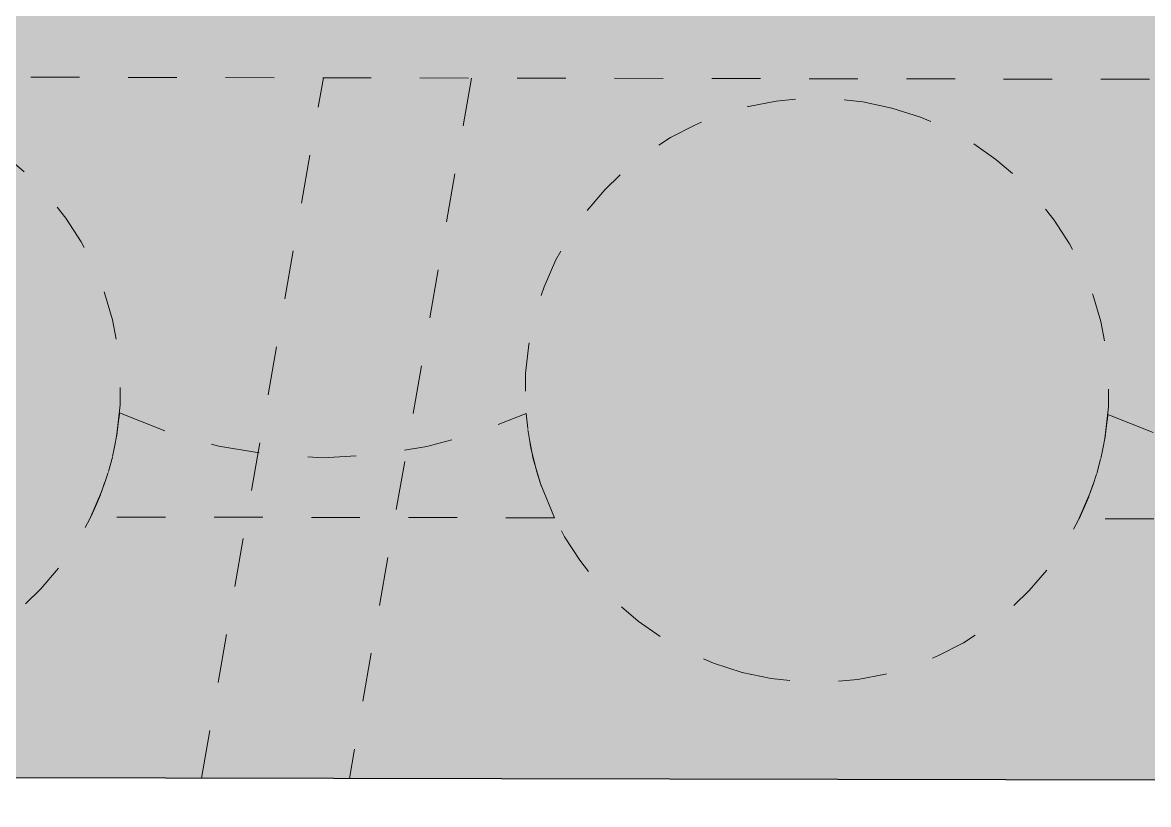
# Model space of a CAD drawing. Header units: metres. Extents: x -1147 to -802, y 5 to 567.
# Drawn here: x -1040.19 to -1037.876, y 507.683 to 509.29 of the extents above; entities that cross this region are included whole.
import ezdxf

# ---------------------------------------------------------------- set-up
doc = ezdxf.new("R2010")
doc.units = ezdxf.units.M
doc.linetypes.add('JacobsDash', pattern=[0.0045, 0.003, -0.0015])
for name, color, linetype, lineweight in [('A-FLOR', 7, 'Continuous', 50), ('A-FLOR-PATT', 7, 'Continuous', 40), ('A-GENM-HDLN', 7, 'JacobsDash', 15), ('S-BEAM-HDLN', 7, 'JacobsDash', 15), ('S-FNDN-HDLN', 7, 'JacobsDash', 15)]:
    doc.layers.add(name, color=color, linetype=linetype, lineweight=lineweight)

# ---------------------------------------------------------------- blocks, each defined once
blk = doc.blocks.new('20_SFR_WSC_ShotcreteWall_ArchFlatBack_Datum - ArchWall_PileSize_1200-8657997-DRG-2873010 - GENERAL ARRANGEMENT PLAN')
at = {"layer": 'A-GENM-HDLN', "color": 252, "true_color": 0x888888}
for p, q in [((0.5969, -0.6604), (0.5934, -0.6888)), ((0.598, -0.6491), (0.597, -0.6594)), ((1.4372, -0.68), (1.4339, -0.6491)), ((0.593, -0.6911), (0.5873, -0.7227)), ((1.4422, -0.7107), (1.4375, -0.6822)), ((0.5834, -0.7403), (0.5754, -0.7699)), ((0.5873, -0.7227), (0.5837, -0.7391)), ((0.575, -0.7715), (0.5676, -0.7945)), ((1.4624, -0.7889), (1.4556, -0.7671)), ((0.5676, -0.7945), (0.5595, -0.8166)), ((0.559, -0.8181), (0.5471, -0.8464)), ((0.5465, -0.8476), (0.5392, -0.8633)), ((1.4927, -0.8633), (0.5392, -0.8633))]:
    blk.add_line(p, q, dxfattribs=at)
at = {"layer": 'A-GENM-HDLN', "color": 252, "true_color": 0x888888, "flags": 128}
for points in [[(0.598, -0.6491), (0.6982, -0.6888), (0.802, -0.7175), (0.9083, -0.7348), (1.0159, -0.7406), (1.1235, -0.7348), (1.2298, -0.7175), (1.3337, -0.6888), (1.4339, -0.6491)], [(1.4545, -0.7635), (1.4445, -0.7227), (1.4424, -0.7117)], [(1.4927, -0.8633), (1.4643, -0.7945), (1.4626, -0.7897)]]:
    blk.add_lwpolyline(points, dxfattribs=at)
blk = doc.blocks.new('20_SFR_WSC_ShotcreteWall_ArchFlatBack_Datum - ArchWall_PileSize_1200-8658019-DRG-2873010 - GENERAL ARRANGEMENT PLAN')
at = {"layer": 'A-GENM-HDLN', "color": 252, "true_color": 0x888888}
for p, q in [((0.5969, -0.6604), (0.5934, -0.6888)), ((0.598, -0.6491), (0.597, -0.6594)), ((0.593, -0.6911), (0.5873, -0.7227)), ((0.5834, -0.7403), (0.5754, -0.7699)), ((0.5873, -0.7227), (0.5837, -0.7391)), ((0.575, -0.7715), (0.5676, -0.7945)), ((0.5676, -0.7945), (0.5595, -0.8166)), ((0.559, -0.8181), (0.5471, -0.8464)), ((0.5465, -0.8476), (0.5392, -0.8633)), ((1.4927, -0.8633), (0.5392, -0.8633))]:
    blk.add_line(p, q, dxfattribs=at)
at = {"layer": 'A-GENM-HDLN', "color": 252, "true_color": 0x888888, "flags": 128}
for points in [[(0.598, -0.6491), (0.6982, -0.6888), (0.802, -0.7175), (0.9083, -0.7348), (1.0159, -0.7406), (1.1235, -0.7348), (1.2298, -0.7175), (1.3337, -0.6888), (1.4339, -0.6491)], [(1.4927, -0.8633), (1.4643, -0.7945), (1.4445, -0.7227), (1.4339, -0.6491)]]:
    blk.add_lwpolyline(points, dxfattribs=at)

msp = doc.modelspace()

# ---------------------------------------------------------------- hatches: boundary and pattern name
at = {"layer": 'A-FLOR-PATT', "lineweight": 5, "true_color": 0xe1e1e1}
h = msp.add_hatch(color=254, dxfattribs=at)
h.paths.add_polyline_path([(-1035.8902, 507.8193), (-1035.6455, 509.2239), (-1035.6445, 509.3654), (-1039.9306, 509.373), (-1035.9058, 507.8253)])
h.paths.add_polyline_path([(-1035.5601, 521.0303), (-1035.3928, 544.1752), (-1039.424, 521.0371), (-1035.6563, 521.0304)])
msp.add_hatch(color=254, dxfattribs=at).paths.add_polyline_path([(-1035.9058, 507.7298), (-1035.8902, 507.8193), (-1039.9306, 509.373), (-1041.0712, 509.375), (-1040.9142, 509.0611), (-1041.5104, 509.0611), (-1041.7404, 507.7407), (-1036.2512, 507.7305)])

# ---------------------------------------------------------------- linework, layer by layer
at = {"layer": 'A-FLOR', "color": 252, "lineweight": 25, "true_color": 0x888888}
msp.add_line((-1010.9764, 507.6833), (-1041.7404, 507.7407), dxfattribs=at)
at = {"layer": 'S-BEAM-HDLN'}
for p, q in [((-1040.9733, 509.1793), (-1026.6266, 509.1525)), ((-1039.8226, 507.7371), (-1039.5718, 509.1767)), ((-1039.2674, 509.1761), (-1039.5182, 507.7366))]:
    msp.add_line(p, q, dxfattribs=at)
at = {"layer": 'S-FNDN-HDLN'}
for centre, start, end in [((-1040.5889, 508.5384), 255.1169, 75.1169), ((-1038.557, 508.5346), 75.1169, 255.1169), ((-1038.557, 508.5346), 255.1169, 75.1169)]:
    msp.add_arc(centre, 0.6, start, end, dxfattribs=at)

# ---------------------------------------------------------------- block references
at = {"layer": 'A-GENM-HDLN', "color": 252, "true_color": 0x888888, "rotation": 359.893044095773}
for name, p in [('20_SFR_WSC_ShotcreteWall_ArchFlatBack_Datum - ArchWall_PileSize_1200-8657997-DRG-2873010 - GENERAL ARRANGEMENT PLAN', (-1040.5877, 509.1384)), ('20_SFR_WSC_ShotcreteWall_ArchFlatBack_Datum - ArchWall_PileSize_1200-8658019-DRG-2873010 - GENERAL ARRANGEMENT PLAN', (-1038.5559, 509.1346))]:
    msp.add_blockref(name, p, dxfattribs=at)

doc.saveas('drawing.dxf')
